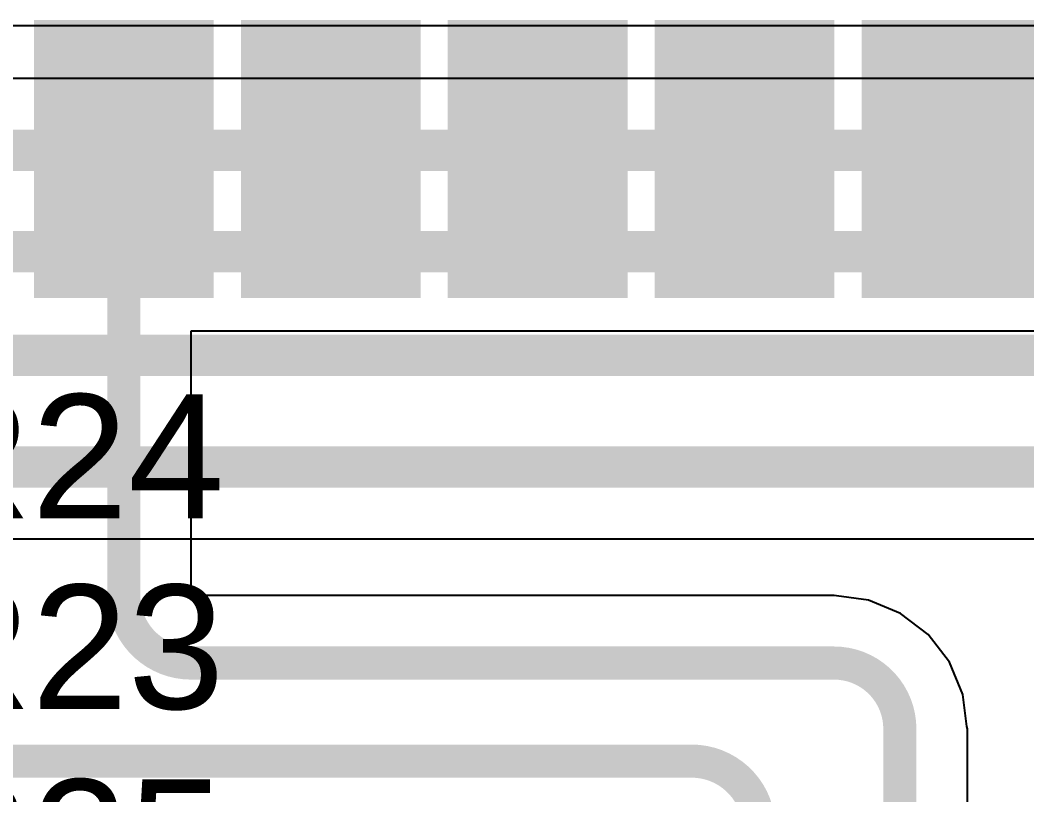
# Model space of a CAD drawing. Header units: inches. Extents: x -46 to 312, y 0 to 111.
# Drawn here: x -29.97 to -23.79, y 27.1 to 31.85 of the extents above; entities that cross this region are included whole.
import ezdxf

# ---------------------------------------------------------------- set-up
doc = ezdxf.new("R2010")
doc.units = ezdxf.units.IN
for name, color, linetype in [('Bottom Layer', 5, 'Continuous'), ('Top Layer', 1, 'Continuous'), ('Top Overlay', 2, 'Continuous'), ('Top Paste', 8, 'Continuous'), ('Top Solder', 216, 'Continuous')]:
    doc.layers.add(name, color=color, linetype=linetype)
doc.styles.add('Arial', font='', dxfattribs={"height": 0.2})
doc.styles.get('Arial').set_extended_font_data('Arial')

# ---------------------------------------------------------------- blocks, each defined once
blk = doc.blocks.new('41_SMD_UFL_M______84')
at = {"layer": 'Top Layer'}
for points in [[(-2.35, -9.63), (-2.35, -8.13), (-1.45, -8.13), (-1.45, -9.63)], [(-1.08, -9.63), (-1.08, -8.13), (-0.18, -8.13), (-0.18, -9.63)], [(0.19, -9.63), (0.19, -8.13), (1.09, -8.13), (1.09, -9.63)], [(1.46, -9.63), (1.46, -8.13), (2.36, -8.13), (2.36, -9.63)], [(2.73, -9.63), (2.73, -8.13), (3.63, -8.13), (3.63, -9.63)]]:
    blk.add_hatch(color=1, dxfattribs=at).paths.add_polyline_path(points)
at = {"layer": 'Top Paste'}
for points in [[(-2.35, -9.63), (-2.35, -8.13), (-1.45, -8.13), (-1.45, -9.63)], [(-1.08, -9.63), (-1.08, -8.13), (-0.18, -8.13), (-0.18, -9.63)], [(0.19, -9.63), (0.19, -8.13), (1.09, -8.13), (1.09, -9.63)], [(1.46, -9.63), (1.46, -8.13), (2.36, -8.13), (2.36, -9.63)], [(2.73, -9.63), (2.73, -8.13), (3.63, -8.13), (3.63, -9.63)]]:
    blk.add_hatch(color=8, dxfattribs=at).paths.add_polyline_path(points)
at = {"layer": 'Top Solder'}
for points in [[(-2.4516, -9.7316), (-2.4516, -8.0284), (-1.3484, -8.0284), (-1.3484, -9.7316)], [(-1.1816, -9.7316), (-1.1816, -8.0284), (-0.0784, -8.0284), (-0.0784, -9.7316)], [(0.0884, -9.7316), (0.0884, -8.0284), (1.1916, -8.0284), (1.1916, -9.7316)], [(1.3584, -9.7316), (1.3584, -8.0284), (2.4616, -8.0284), (2.4616, -9.7316)], [(2.6284, -9.7316), (2.6284, -8.0284), (3.7316, -8.0284), (3.7316, -9.7316)]]:
    blk.add_hatch(color=216, dxfattribs=at).paths.add_polyline_path(points)

msp = doc.modelspace()

# ---------------------------------------------------------------- linework, layer by layer
at = {"layer": 'Bottom Layer'}
for p, q in [((-33.6209, 31.8177), (1.2171, 31.8177)), ((0.9184, 31.4918), (-35.564, 31.4918)), ((-38.5739, 28.6681), (-21.788, 28.6681))]:
    msp.add_line(p, q, dxfattribs=at)
for points in [[(-35.9537, 31.0515, 0.254, 0.254, 0), (1.3335, 31.0515, 0.254, 0.254, 0)], [(-38.0746, 30.4292, 0.254, 0.254, 0), (-0.4572, 30.4292, 0.254, 0.254, 0)], [(-37.3888, 29.7942, 0.254, 0.254, 0), (-1.9458, 29.7942, 0.254, 0.254, 0)], [(-38.989, 29.1084, 0.254, 0.254, 0), (-21.788, 29.1084, 0.254, 0.254, 0)]]:
    msp.add_lwpolyline(points, format="xyseb", dxfattribs=at)
at = {"layer": 'Top Layer'}
for p, q in [((-28.9176, 28.3253), (-28.9176, 29.9432)), ((-28.9176, 29.9432), (-28.5772, 29.9432)), ((-28.5772, 29.9432), (-28.5772, 29.9432)), ((-28.5772, 29.9432), (-27.5468, 29.9432)), ((-27.5468, 29.9432), (-27.5468, 29.9432)), ((-27.5468, 29.9432), (-26.0372, 29.9432)), ((-26.0372, 29.9432), (-26.0372, 29.9432)), ((-26.0372, 29.9432), (-25.0068, 29.9432)), ((-25.0068, 29.9432), (-25.0068, 29.9432)), ((-25.0068, 29.9432), (-22.2272, 29.9432)), ((-28.9144, 28.324), (-28.9176, 28.3253)), ((-28.9131, 28.3208), (-28.9144, 28.324)), ((-24.9726, 28.3208), (-28.9131, 28.3208)), ((-24.9581, 28.3179), (-24.9726, 28.3208)), ((-24.7611, 28.292), (-24.9581, 28.3179)), ((-24.5641, 28.2104), (-24.7611, 28.292)), ((-24.3949, 28.0806), (-24.5641, 28.2104)), ((-24.2651, 27.9114), (-24.3949, 28.0806)), ((-24.1834, 27.7143), (-24.2651, 27.9114)), ((-24.1575, 27.5173), (-24.1834, 27.7143)), ((-24.1546, 27.5029), (-24.1575, 27.5173)), ((-24.1546, 22.902), (-24.1546, 27.5029))]:
    msp.add_line(p, q, dxfattribs=at)
for points in [[(-29.332, 28.319, 0.2032, 0.2032, 0), (-29.332, 30.998, 0.2032, 0.2032, 0)], [(-28.9194, 27.9064, 0.2032, 0.2032, -0.414214), (-29.332, 28.319, 0.2032, 0.2032, 0)], [(-28.9194, 27.9064, 0.2032, 0.2032, 0), (-24.9726, 27.9064, 0.2032, 0.2032, 0)], [(-24.9726, 27.9064, 0.2032, 0.2032, -0.414214), (-24.569, 27.5029, 0.2032, 0.2032, 0)], [(-24.569, 22.4611, 0.2032, 0.2032, 0), (-24.569, 27.5029, 0.2032, 0.2032, 0)], [(-30.1576, 27.305, 0.2032, 0.2032, 0), (-25.847, 27.305, 0.2032, 0.2032, 0)], [(-25.847, 27.305, 0.2032, 0.2032, -0.414214), (-25.433, 26.891, 0.2032, 0.2032, 0)]]:
    msp.add_lwpolyline(points, format="xyseb", dxfattribs=at)
for points in [[(-29.3828, 30.998, 0.1016, 0.1016, 1), (-29.2812, 30.998, 0.1016, 0.1016, 1)], [(-29.3828, 28.319, 0.1016, 0.1016, 1), (-29.2812, 28.319, 0.1016, 0.1016, 1)], [(-29.3828, 28.319, 0.1016, 0.1016, 1), (-29.2812, 28.319, 0.1016, 0.1016, 1)], [(-28.9702, 27.9064, 0.1016, 0.1016, 1), (-28.8686, 27.9064, 0.1016, 0.1016, 1)], [(-28.9702, 27.9064, 0.1016, 0.1016, 1), (-28.8686, 27.9064, 0.1016, 0.1016, 1)], [(-25.0234, 27.9064, 0.1016, 0.1016, 1), (-24.9218, 27.9064, 0.1016, 0.1016, 1)], [(-25.0234, 27.9064, 0.1016, 0.1016, 1), (-24.9218, 27.9064, 0.1016, 0.1016, 1)], [(-24.6198, 27.5029, 0.1016, 0.1016, 1), (-24.5182, 27.5029, 0.1016, 0.1016, 1)], [(-24.6198, 27.5029, 0.1016, 0.1016, 1), (-24.5182, 27.5029, 0.1016, 0.1016, 1)], [(-25.8978, 27.305, 0.1016, 0.1016, 1), (-25.7962, 27.305, 0.1016, 0.1016, 1)], [(-25.8978, 27.305, 0.1016, 0.1016, 1), (-25.7962, 27.305, 0.1016, 0.1016, 1)]]:
    msp.add_lwpolyline(points, format="xyseb", close=True, dxfattribs=at)

# ---------------------------------------------------------------- block references
msp.add_blockref('41_SMD_UFL_M______84', (-27.432, 39.878))

# ---------------------------------------------------------------- texts
at = {"layer": 'Top Overlay', "style": 'Arial'}
for s, p in [('R24', (-30.6672, 28.793)), ('R23', (-30.6672, 27.6246)), ('R25', (-30.6672, 26.4308))]:
    msp.add_text(s, height=0.762, dxfattribs=at).set_placement(p)

doc.saveas('drawing.dxf')
